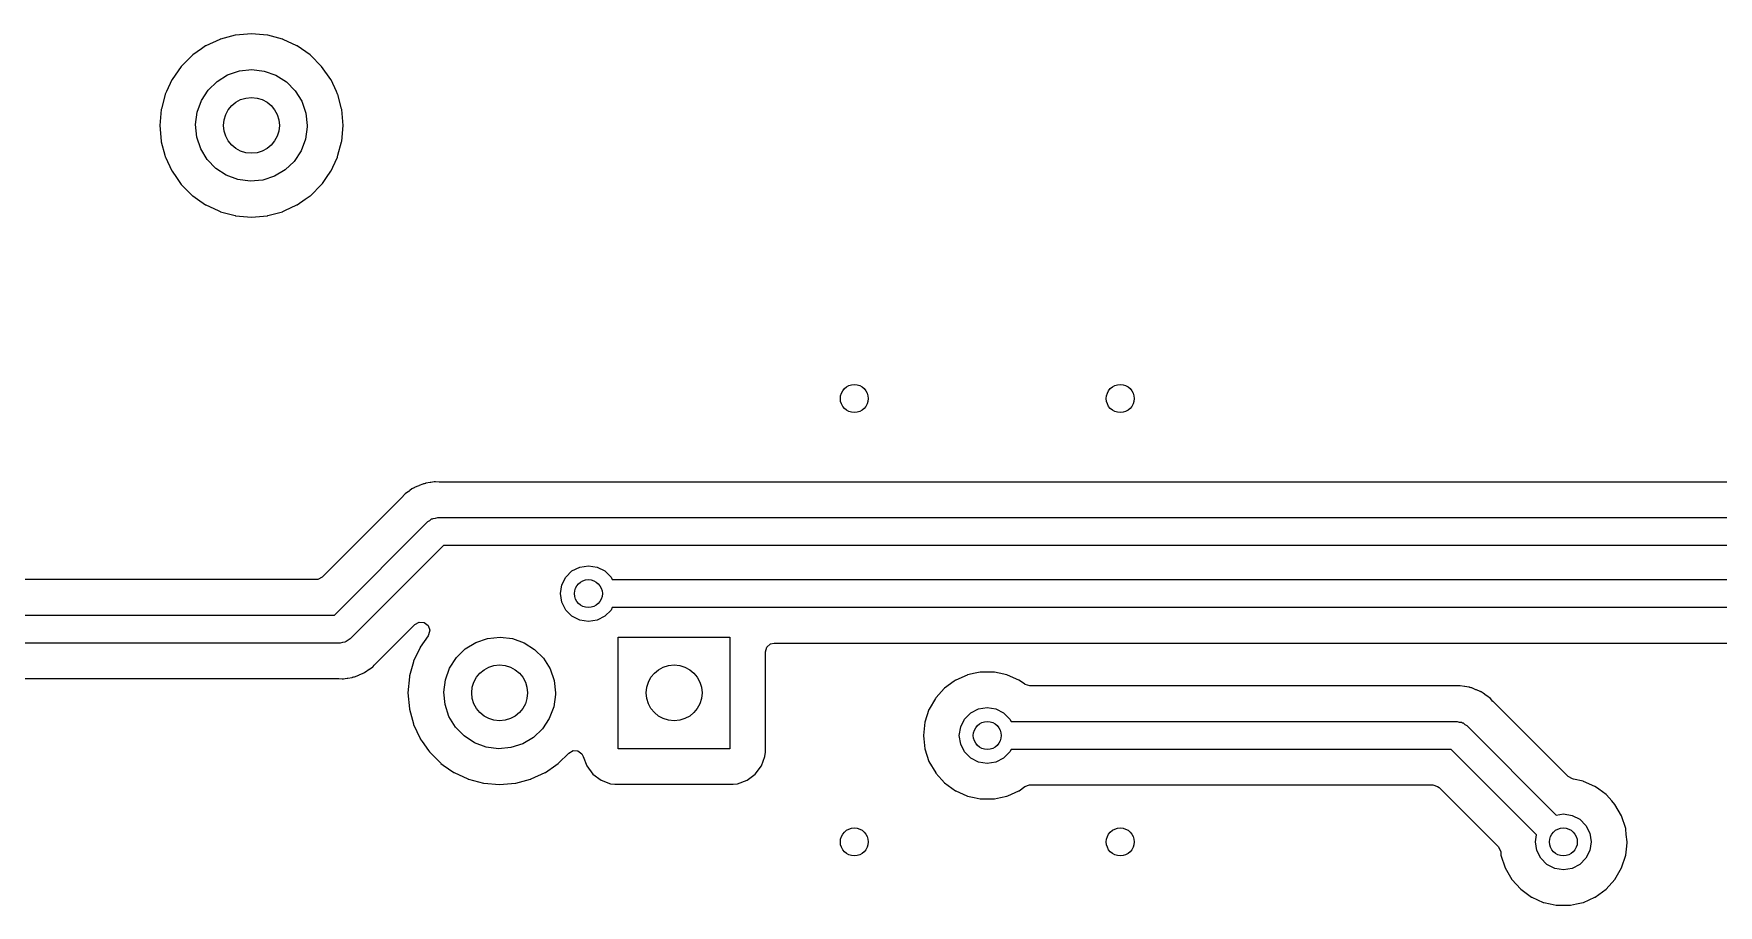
# Model space of a CAD drawing. Extents: x 61 to 228, y -146 to -45.
# Drawn here: x 113.97 to 138.11, y -125.37 to -112.89 of the extents above; entities that cross this region are included whole.
import ezdxf

# ---------------------------------------------------------------- set-up
doc = ezdxf.new("R2010")
doc.units = 0
doc.layers.add('BLACK', color=7, linetype='CONTINUOUS')

msp = doc.modelspace()

# ---------------------------------------------------------------- linework, layer by layer
at = {"layer": 'BLACK', "linetype": 'CONTINUOUS'}
for p, q in [((116.643, -112.964), (116.638, -112.966)), ((116.648, -112.963), (116.643, -112.964)), ((116.859, -112.906), (116.648, -112.963)), ((116.648, -112.963), (116.648, -112.963)), ((116.864, -112.905), (116.859, -112.906)), ((116.859, -112.906), (116.859, -112.906)), ((117.092, -112.885), (116.864, -112.905)), ((117.32, -112.905), (117.092, -112.885)), ((117.325, -112.906), (117.32, -112.905)), ((117.326, -112.906), (117.325, -112.906)), ((117.536, -112.963), (117.326, -112.906)), ((117.541, -112.964), (117.536, -112.963)), ((117.536, -112.963), (117.536, -112.963)), ((117.546, -112.966), (117.541, -112.964)), ((116.248, -113.192), (116.086, -113.354)), ((116.252, -113.189), (116.248, -113.192)), ((116.376, -113.103), (116.252, -113.189)), ((116.252, -113.189), (116.252, -113.189)), ((116.435, -113.061), (116.376, -113.103)), ((116.44, -113.059), (116.435, -113.061)), ((116.638, -112.966), (116.44, -113.059)), ((116.44, -113.059), (116.44, -113.059)), ((116.638, -112.966), (116.638, -112.966)), ((117.744, -113.059), (117.546, -112.966)), ((117.546, -112.966), (117.546, -112.966)), ((117.749, -113.061), (117.744, -113.059)), ((117.744, -113.059), (117.744, -113.059)), ((117.809, -113.103), (117.749, -113.061)), ((117.932, -113.189), (117.809, -113.103)), ((117.936, -113.192), (117.932, -113.189)), ((117.932, -113.189), (117.932, -113.189)), ((118.098, -113.354), (117.936, -113.192)), ((116.086, -113.354), (115.955, -113.542)), ((116.751, -113.475), (116.92, -113.417)), ((116.92, -113.417), (117.098, -113.398)), ((117.098, -113.398), (117.275, -113.42)), ((117.275, -113.42), (117.443, -113.479)), ((118.23, -113.542), (118.098, -113.354)), ((115.952, -113.547), (115.874, -113.714)), ((115.955, -113.542), (115.952, -113.547)), ((115.952, -113.547), (115.952, -113.547)), ((116.472, -113.693), (116.6, -113.568)), ((116.6, -113.568), (116.751, -113.475)), ((117.443, -113.479), (117.593, -113.575)), ((117.593, -113.575), (117.719, -113.701)), ((118.232, -113.547), (118.23, -113.542)), ((118.31, -113.714), (118.232, -113.547)), ((118.232, -113.547), (118.232, -113.547)), ((115.856, -113.754), (115.801, -113.961)), ((115.858, -113.749), (115.856, -113.754)), ((115.856, -113.754), (115.856, -113.754)), ((115.874, -113.714), (115.858, -113.749)), ((116.315, -114.01), (116.376, -113.843)), ((116.376, -113.843), (116.472, -113.693)), ((117.719, -113.701), (117.814, -113.853)), ((117.814, -113.853), (117.872, -114.021)), ((118.326, -113.749), (118.31, -113.714)), ((118.328, -113.754), (118.326, -113.749)), ((118.383, -113.961), (118.328, -113.754)), ((118.328, -113.754), (118.328, -113.754)), ((115.799, -113.97), (115.779, -114.198)), ((115.801, -113.961), (115.799, -113.97)), ((116.292, -114.187), (116.315, -114.01)), ((117.872, -114.021), (117.892, -114.198)), ((118.386, -113.97), (118.383, -113.961)), ((118.406, -114.198), (118.386, -113.97)), ((115.779, -114.198), (115.799, -114.426)), ((116.31, -114.365), (116.292, -114.187)), ((116.366, -114.534), (116.31, -114.365)), ((117.867, -114.397), (117.804, -114.564)), ((117.892, -114.221), (117.867, -114.397)), ((117.892, -114.198), (117.892, -114.221)), ((118.386, -114.426), (118.406, -114.198)), ((115.799, -114.426), (115.8, -114.432)), ((115.8, -114.432), (115.8, -114.432)), ((115.8, -114.432), (115.852, -114.625)), ((115.852, -114.625), (115.858, -114.648)), ((115.858, -114.648), (115.86, -114.653)), ((115.86, -114.653), (115.86, -114.653)), ((115.86, -114.653), (115.952, -114.85)), ((116.458, -114.687), (116.366, -114.534)), ((117.804, -114.564), (117.705, -114.713)), ((118.258, -114.795), (118.324, -114.653)), ((118.324, -114.653), (118.326, -114.648)), ((118.324, -114.653), (118.324, -114.653)), ((118.326, -114.648), (118.332, -114.625)), ((118.332, -114.625), (118.384, -114.432)), ((118.384, -114.432), (118.386, -114.426)), ((118.384, -114.432), (118.384, -114.432)), ((115.952, -114.85), (115.952, -114.85)), ((115.952, -114.85), (115.955, -114.855)), ((115.955, -114.855), (116.017, -114.945)), ((116.582, -114.815), (116.458, -114.687)), ((116.731, -114.912), (116.582, -114.815)), ((117.576, -114.836), (117.423, -114.927)), ((117.705, -114.713), (117.576, -114.836)), ((118.167, -114.945), (118.23, -114.855)), ((118.23, -114.855), (118.232, -114.85)), ((118.232, -114.85), (118.258, -114.795)), ((118.232, -114.85), (118.232, -114.85)), ((116.017, -114.945), (116.076, -115.029)), ((116.076, -115.029), (116.086, -115.043)), ((116.086, -115.043), (116.248, -115.205)), ((116.899, -114.975), (116.731, -114.912)), ((117.075, -114.998), (116.899, -114.975)), ((117.253, -114.982), (117.075, -114.998)), ((117.423, -114.927), (117.253, -114.982)), ((117.936, -115.205), (118.098, -115.043)), ((118.098, -115.043), (118.108, -115.029)), ((118.108, -115.029), (118.167, -114.945)), ((116.248, -115.205), (116.252, -115.208)), ((116.252, -115.208), (116.252, -115.208)), ((116.252, -115.208), (116.321, -115.256)), ((116.321, -115.256), (116.435, -115.336)), ((116.435, -115.336), (116.44, -115.338)), ((116.44, -115.338), (116.44, -115.338)), ((116.44, -115.338), (116.613, -115.419)), ((117.571, -115.419), (117.744, -115.338)), ((117.744, -115.338), (117.749, -115.336)), ((117.744, -115.338), (117.744, -115.338)), ((117.749, -115.336), (117.863, -115.256)), ((117.863, -115.256), (117.932, -115.208)), ((117.932, -115.208), (117.936, -115.205)), ((117.932, -115.208), (117.932, -115.208)), ((116.613, -115.419), (116.643, -115.433)), ((116.643, -115.433), (116.648, -115.434)), ((116.648, -115.434), (116.648, -115.434)), ((116.648, -115.434), (116.859, -115.491)), ((116.859, -115.491), (116.859, -115.491)), ((116.859, -115.491), (116.864, -115.492)), ((116.864, -115.492), (117.092, -115.512)), ((117.092, -115.512), (117.32, -115.492)), ((117.32, -115.492), (117.325, -115.491)), ((117.325, -115.491), (117.326, -115.491)), ((117.326, -115.491), (117.536, -115.434)), ((117.536, -115.434), (117.541, -115.433)), ((117.536, -115.434), (117.536, -115.434)), ((117.541, -115.433), (117.571, -115.419)), ((119.289, -119.48), (119.284, -119.485)), ((119.295, -119.475), (119.289, -119.48)), ((119.342, -119.443), (119.295, -119.475)), ((119.295, -119.475), (119.295, -119.475)), ((119.347, -119.44), (119.342, -119.443)), ((119.361, -119.429), (119.347, -119.44)), ((119.392, -119.405), (119.361, -119.429)), ((119.398, -119.401), (119.392, -119.405)), ((119.392, -119.405), (119.392, -119.405)), ((119.405, -119.398), (119.398, -119.401)), ((119.407, -119.396), (119.405, -119.398)), ((119.422, -119.388), (119.407, -119.396)), ((119.424, -119.387), (119.422, -119.388)), ((119.43, -119.383), (119.424, -119.387)), ((119.464, -119.37), (119.43, -119.383)), ((119.49, -119.36), (119.464, -119.37)), ((119.496, -119.357), (119.49, -119.36)), ((119.548, -119.335), (119.496, -119.357)), ((119.555, -119.332), (119.548, -119.335)), ((119.548, -119.335), (119.548, -119.335)), ((119.562, -119.33), (119.555, -119.332)), ((119.565, -119.33), (119.562, -119.33)), ((119.581, -119.325), (119.565, -119.33)), ((119.584, -119.325), (119.581, -119.325)), ((119.591, -119.322), (119.584, -119.325)), ((119.654, -119.314), (119.591, -119.322)), ((119.661, -119.313), (119.654, -119.314)), ((119.709, -119.305), (119.661, -119.313)), ((119.716, -119.304), (119.709, -119.305)), ((119.724, -119.302), (119.716, -119.304)), ((119.716, -119.304), (119.716, -119.304)), ((119.731, -119.303), (119.724, -119.302)), ((119.781, -119.306), (119.731, -119.303)), ((119.731, -119.303), (119.731, -119.303)), ((119.79, -119.306), (119.781, -119.306)), ((143.517, -119.306), (119.79, -119.306)), ((119.243, -119.531), (118.107, -120.667)), ((119.248, -119.526), (119.243, -119.531)), ((119.284, -119.485), (119.248, -119.526)), ((119.284, -119.485), (119.284, -119.485)), ((118.281, -121.212), (119.62, -119.873)), ((119.62, -119.873), (119.648, -119.856)), ((119.648, -119.856), (119.674, -119.835)), ((119.674, -119.835), (119.685, -119.832)), ((119.685, -119.832), (119.695, -119.826)), ((119.695, -119.826), (119.728, -119.822)), ((119.728, -119.822), (119.761, -119.815)), ((119.761, -119.815), (143.884, -119.815)), ((119.844, -120.215), (118.505, -121.554)), ((144.044, -120.215), (119.844, -120.215)), ((118.107, -120.667), (118.045, -120.701)), ((121.54, -120.78), (121.596, -120.669)), ((121.596, -120.669), (121.685, -120.58)), ((121.685, -120.58), (121.796, -120.524)), ((121.796, -120.524), (121.92, -120.504)), ((121.92, -120.504), (122.044, -120.524)), ((122.044, -120.524), (122.155, -120.58)), ((122.155, -120.58), (122.244, -120.669)), ((122.244, -120.669), (122.261, -120.704)), ((118.018, -120.703), (112.455, -120.703)), ((118.045, -120.701), (118.018, -120.703)), ((121.52, -120.904), (121.54, -120.78)), ((121.54, -121.028), (121.52, -120.904)), ((122.261, -120.704), (142.748, -120.704)), ((121.596, -121.139), (121.54, -121.028)), ((121.685, -121.228), (121.596, -121.139)), ((122.244, -121.139), (122.155, -121.228)), ((122.261, -121.104), (122.244, -121.139)), ((142.665, -121.104), (122.261, -121.104)), ((101.021, -121.212), (118.281, -121.212)), ((118.882, -121.896), (119.432, -121.346)), ((119.432, -121.346), (119.494, -121.312)), ((119.494, -121.312), (119.565, -121.317)), ((119.565, -121.317), (119.622, -121.36)), ((119.622, -121.36), (119.647, -121.426)), ((121.796, -121.284), (121.685, -121.228)), ((121.92, -121.304), (121.796, -121.284)), ((122.044, -121.284), (121.92, -121.304)), ((122.155, -121.228), (122.044, -121.284)), ((118.364, -121.612), (100.937, -121.612)), ((118.397, -121.605), (118.364, -121.612)), ((118.43, -121.601), (118.397, -121.605)), ((118.44, -121.595), (118.43, -121.601)), ((118.451, -121.592), (118.44, -121.595)), ((118.477, -121.571), (118.451, -121.592)), ((118.505, -121.554), (118.477, -121.571)), ((119.624, -121.508), (119.511, -121.67)), ((119.631, -121.496), (119.624, -121.508)), ((119.647, -121.426), (119.631, -121.496)), ((120.156, -121.696), (120.307, -121.603)), ((120.307, -121.603), (120.476, -121.545)), ((120.476, -121.545), (120.654, -121.526)), ((120.654, -121.526), (120.831, -121.548)), ((120.831, -121.548), (120.999, -121.607)), ((120.999, -121.607), (121.149, -121.703)), ((122.348, -123.126), (122.348, -121.526)), ((122.348, -121.526), (123.948, -121.526)), ((123.948, -121.526), (123.948, -123.126)), ((124.477, -121.67), (124.53, -121.624)), ((124.53, -121.624), (124.583, -121.612)), ((124.583, -121.612), (142.402, -121.612)), ((118.877, -121.901), (118.882, -121.896)), ((119.412, -121.882), (119.359, -122.081)), ((119.414, -121.877), (119.412, -121.882)), ((119.412, -121.882), (119.412, -121.882)), ((119.416, -121.872), (119.414, -121.877)), ((119.508, -121.675), (119.416, -121.872)), ((119.511, -121.67), (119.508, -121.675)), ((119.508, -121.675), (119.508, -121.675)), ((119.932, -121.971), (120.028, -121.821)), ((120.028, -121.821), (120.156, -121.696)), ((121.149, -121.703), (121.275, -121.829)), ((121.275, -121.829), (121.37, -121.981)), ((124.457, -121.738), (124.477, -121.67)), ((124.457, -123.175), (124.457, -121.738)), ((100.962, -122.12), (118.335, -122.12)), ((118.335, -122.12), (118.344, -122.121)), ((118.344, -122.121), (118.394, -122.124)), ((118.394, -122.124), (118.394, -122.124)), ((118.394, -122.124), (118.401, -122.125)), ((118.401, -122.125), (118.409, -122.123)), ((118.409, -122.123), (118.435, -122.119)), ((118.409, -122.123), (118.409, -122.123)), ((118.435, -122.119), (118.464, -122.114)), ((118.464, -122.114), (118.471, -122.113)), ((118.471, -122.113), (118.534, -122.105)), ((118.534, -122.105), (118.541, -122.102)), ((118.541, -122.102), (118.544, -122.102)), ((118.544, -122.102), (118.56, -122.097)), ((118.56, -122.097), (118.563, -122.097)), ((118.563, -122.097), (118.57, -122.095)), ((118.57, -122.095), (118.629, -122.07)), ((118.629, -122.07), (118.635, -122.067)), ((118.635, -122.067), (118.636, -122.067)), ((118.636, -122.067), (118.695, -122.044)), ((118.695, -122.044), (118.701, -122.04)), ((118.701, -122.04), (118.703, -122.039)), ((118.703, -122.039), (118.718, -122.031)), ((118.718, -122.031), (118.72, -122.029)), ((118.72, -122.029), (118.727, -122.026)), ((118.727, -122.026), (118.778, -121.987)), ((118.778, -121.987), (118.783, -121.984)), ((118.783, -121.984), (118.83, -121.952)), ((118.83, -121.952), (118.836, -121.947)), ((118.83, -121.952), (118.83, -121.952)), ((118.836, -121.947), (118.851, -121.93)), ((118.851, -121.93), (118.877, -121.901)), ((119.355, -122.098), (119.335, -122.326)), ((119.359, -122.081), (119.355, -122.098)), ((119.848, -122.315), (119.871, -122.138)), ((119.871, -122.138), (119.932, -121.971)), ((121.37, -121.981), (121.428, -122.149)), ((127.347, -122.07), (127.184, -122.142)), ((127.353, -122.067), (127.347, -122.07)), ((127.347, -122.07), (127.347, -122.07)), ((127.463, -122.044), (127.353, -122.067)), ((127.533, -122.029), (127.463, -122.044)), ((127.54, -122.027), (127.533, -122.029)), ((127.533, -122.029), (127.533, -122.029)), ((127.73, -122.027), (127.54, -122.027)), ((127.737, -122.029), (127.73, -122.027)), ((127.807, -122.044), (127.737, -122.029)), ((127.737, -122.029), (127.737, -122.029)), ((127.917, -122.067), (127.807, -122.044)), ((127.923, -122.07), (127.917, -122.067)), ((128.086, -122.142), (127.923, -122.07)), ((127.923, -122.07), (127.923, -122.07)), ((119.335, -122.326), (119.355, -122.554)), ((119.866, -122.493), (119.848, -122.315)), ((121.448, -122.349), (121.423, -122.525)), ((121.428, -122.149), (121.448, -122.326)), ((121.448, -122.326), (121.448, -122.349)), ((127.019, -122.262), (126.901, -122.393)), ((127.024, -122.257), (127.019, -122.262)), ((127.019, -122.262), (127.019, -122.262)), ((127.16, -122.158), (127.024, -122.257)), ((127.173, -122.149), (127.16, -122.158)), ((127.178, -122.145), (127.173, -122.149)), ((127.173, -122.149), (127.173, -122.149)), ((127.184, -122.142), (127.178, -122.145)), ((127.184, -122.142), (127.184, -122.142)), ((128.092, -122.145), (128.086, -122.142)), ((128.086, -122.142), (128.086, -122.142)), ((128.097, -122.149), (128.092, -122.145)), ((128.172, -122.203), (128.097, -122.149)), ((128.097, -122.149), (128.097, -122.149)), ((128.178, -122.207), (128.172, -122.203)), ((128.246, -122.227), (128.178, -122.207)), ((134.341, -122.227), (128.246, -122.227)), ((134.349, -122.227), (134.341, -122.227)), ((134.403, -122.224), (134.349, -122.227)), ((134.411, -122.224), (134.403, -122.224)), ((134.403, -122.224), (134.403, -122.224)), ((134.474, -122.235), (134.411, -122.224)), ((134.48, -122.236), (134.474, -122.235)), ((134.506, -122.24), (134.48, -122.236)), ((134.536, -122.244), (134.506, -122.24)), ((134.543, -122.245), (134.536, -122.244)), ((134.536, -122.244), (134.536, -122.244)), ((134.551, -122.247), (134.543, -122.245)), ((134.553, -122.248), (134.551, -122.247)), ((134.569, -122.253), (134.553, -122.248)), ((134.572, -122.254), (134.569, -122.253)), ((134.579, -122.255), (134.572, -122.254)), ((134.638, -122.281), (134.579, -122.255)), ((134.644, -122.284), (134.638, -122.281)), ((134.696, -122.304), (134.644, -122.284)), ((134.703, -122.307), (134.696, -122.304)), ((134.696, -122.304), (134.696, -122.304)), ((134.709, -122.311), (134.703, -122.307)), ((134.712, -122.313), (134.709, -122.311)), ((134.727, -122.321), (134.712, -122.313)), ((134.729, -122.322), (134.727, -122.321)), ((134.736, -122.326), (134.729, -122.322)), ((134.742, -122.33), (134.736, -122.326)), ((134.786, -122.365), (134.742, -122.33)), ((134.791, -122.369), (134.786, -122.365)), ((134.844, -122.406), (134.791, -122.369)), ((119.355, -122.554), (119.356, -122.56)), ((119.356, -122.56), (119.356, -122.56)), ((119.356, -122.56), (119.412, -122.768)), ((119.922, -122.662), (119.866, -122.493)), ((121.423, -122.525), (121.36, -122.692)), ((126.8, -122.564), (126.741, -122.746)), ((126.804, -122.558), (126.8, -122.564)), ((126.893, -122.405), (126.804, -122.558)), ((126.896, -122.399), (126.893, -122.405)), ((126.901, -122.393), (126.896, -122.399)), ((127.311, -122.701), (127.4, -122.612)), ((127.4, -122.612), (127.511, -122.556)), ((127.511, -122.556), (127.635, -122.536)), ((127.635, -122.536), (127.759, -122.556)), ((127.759, -122.556), (127.87, -122.612)), ((127.87, -122.612), (127.959, -122.701)), ((134.881, -122.449), (134.844, -122.406)), ((134.882, -122.449), (134.881, -122.449)), ((134.887, -122.455), (134.882, -122.449)), ((135.957, -123.525), (134.887, -122.455)), ((119.412, -122.768), (119.414, -122.776)), ((119.414, -122.776), (119.416, -122.781)), ((119.416, -122.781), (119.416, -122.781)), ((119.416, -122.781), (119.508, -122.978)), ((120.014, -122.815), (119.922, -122.662)), ((120.138, -122.943), (120.014, -122.815)), ((121.261, -122.841), (121.132, -122.964)), ((121.36, -122.692), (121.261, -122.841)), ((126.741, -122.746), (126.721, -122.936)), ((127.235, -122.936), (127.255, -122.812)), ((127.255, -122.812), (127.311, -122.701)), ((127.959, -122.701), (127.976, -122.736)), ((127.976, -122.736), (134.366, -122.736)), ((134.366, -122.736), (134.399, -122.743)), ((134.399, -122.743), (134.432, -122.747)), ((134.432, -122.747), (134.442, -122.753)), ((134.442, -122.753), (134.453, -122.756)), ((134.453, -122.756), (134.479, -122.777)), ((134.479, -122.777), (134.507, -122.795)), ((134.507, -122.795), (135.789, -124.076)), ((119.508, -122.978), (119.508, -122.978)), ((119.508, -122.978), (119.511, -122.983)), ((119.511, -122.983), (119.537, -123.021)), ((119.537, -123.021), (119.629, -123.153)), ((120.287, -123.04), (120.138, -122.943)), ((120.455, -123.103), (120.287, -123.04)), ((120.631, -123.126), (120.455, -123.103)), ((120.979, -123.055), (120.809, -123.11)), ((121.132, -122.964), (120.979, -123.055)), ((126.721, -122.936), (126.722, -122.943)), ((126.722, -122.943), (126.726, -122.983)), ((126.726, -122.983), (126.741, -123.126)), ((127.255, -123.06), (127.235, -122.936)), ((127.311, -123.171), (127.255, -123.06)), ((119.629, -123.153), (119.642, -123.171)), ((119.642, -123.171), (119.804, -123.333)), ((119.804, -123.333), (119.808, -123.336)), ((119.808, -123.336), (119.808, -123.336)), ((119.808, -123.336), (119.841, -123.359)), ((120.809, -123.11), (120.631, -123.126)), ((121.455, -123.359), (121.488, -123.336)), ((121.488, -123.336), (121.492, -123.333)), ((121.488, -123.336), (121.488, -123.336)), ((121.492, -123.333), (121.638, -123.187)), ((121.638, -123.187), (121.7, -123.153)), ((121.7, -123.153), (121.771, -123.158)), ((121.771, -123.158), (121.828, -123.2)), ((121.828, -123.2), (121.845, -123.237)), ((121.845, -123.237), (121.846, -123.237)), ((121.846, -123.237), (121.897, -123.373)), ((123.948, -123.126), (122.348, -123.126)), ((124.399, -123.373), (124.45, -123.237)), ((124.45, -123.237), (124.457, -123.175)), ((126.741, -123.126), (126.8, -123.308)), ((126.8, -123.308), (126.896, -123.473)), ((127.4, -123.26), (127.311, -123.171)), ((127.511, -123.316), (127.4, -123.26)), ((127.635, -123.336), (127.511, -123.316)), ((127.759, -123.316), (127.635, -123.336)), ((127.87, -123.26), (127.759, -123.316)), ((127.959, -123.171), (127.87, -123.26)), ((127.976, -123.136), (127.959, -123.171)), ((134.283, -123.136), (127.976, -123.136)), ((135.506, -124.359), (134.283, -123.136)), ((119.841, -123.359), (119.991, -123.464)), ((119.991, -123.464), (119.996, -123.466)), ((119.996, -123.466), (119.996, -123.466)), ((119.996, -123.466), (120.194, -123.558)), ((120.194, -123.558), (120.199, -123.561)), ((120.199, -123.561), (120.204, -123.562)), ((120.204, -123.562), (120.204, -123.562)), ((120.204, -123.562), (120.415, -123.619)), ((120.882, -123.619), (121.092, -123.562)), ((121.092, -123.562), (121.097, -123.561)), ((121.092, -123.562), (121.092, -123.562)), ((121.097, -123.561), (121.102, -123.558)), ((121.102, -123.558), (121.3, -123.466)), ((121.3, -123.466), (121.305, -123.464)), ((121.3, -123.466), (121.3, -123.466)), ((121.305, -123.464), (121.455, -123.359)), ((121.897, -123.373), (121.985, -123.49)), ((121.985, -123.49), (122.101, -123.577)), ((122.101, -123.577), (122.238, -123.628)), ((124.058, -123.628), (124.195, -123.577)), ((124.195, -123.577), (124.311, -123.49)), ((124.311, -123.49), (124.399, -123.373)), ((126.896, -123.473), (126.9, -123.478)), ((126.9, -123.478), (126.9, -123.478)), ((126.9, -123.478), (126.985, -123.572)), ((126.985, -123.572), (127.024, -123.615)), ((136.019, -123.559), (135.957, -123.525)), ((136.035, -123.562), (136.019, -123.559)), ((136.172, -123.591), (136.035, -123.562)), ((120.415, -123.619), (120.415, -123.619)), ((120.415, -123.619), (120.42, -123.62)), ((120.42, -123.62), (120.648, -123.64)), ((120.648, -123.64), (120.876, -123.62)), ((120.876, -123.62), (120.881, -123.619)), ((120.881, -123.619), (120.882, -123.619)), ((122.238, -123.628), (122.3, -123.635)), ((122.3, -123.635), (123.996, -123.635)), ((123.996, -123.635), (124.058, -123.628)), ((127.024, -123.615), (127.178, -123.727)), ((127.178, -123.727), (127.184, -123.73)), ((127.184, -123.73), (127.184, -123.73)), ((127.184, -123.73), (127.342, -123.8)), ((127.342, -123.8), (127.353, -123.805)), ((127.353, -123.805), (127.446, -123.825)), ((127.446, -123.825), (127.533, -123.843)), ((127.737, -123.843), (127.824, -123.825)), ((127.824, -123.825), (127.917, -123.805)), ((127.917, -123.805), (127.928, -123.8)), ((127.928, -123.8), (128.086, -123.73)), ((128.086, -123.73), (128.092, -123.727)), ((128.086, -123.73), (128.086, -123.73)), ((128.092, -123.727), (128.172, -123.669)), ((128.172, -123.669), (128.239, -123.645)), ((128.239, -123.645), (128.246, -123.644)), ((128.246, -123.644), (134.02, -123.644)), ((134.02, -123.644), (134.088, -123.665)), ((134.088, -123.665), (134.109, -123.681)), ((134.109, -123.681), (134.535, -124.107)), ((136.178, -123.594), (136.172, -123.591)), ((136.341, -123.666), (136.178, -123.594)), ((136.178, -123.594), (136.178, -123.594)), ((136.347, -123.669), (136.341, -123.666)), ((136.341, -123.666), (136.341, -123.666)), ((136.352, -123.673), (136.347, -123.669)), ((136.397, -123.705), (136.352, -123.673)), ((136.352, -123.673), (136.352, -123.673)), ((136.501, -123.781), (136.397, -123.705)), ((136.506, -123.786), (136.501, -123.781)), ((136.584, -123.873), (136.506, -123.786)), ((136.506, -123.786), (136.506, -123.786)), ((127.533, -123.843), (127.533, -123.843)), ((127.533, -123.843), (127.54, -123.844)), ((127.54, -123.844), (127.73, -123.844)), ((127.73, -123.844), (127.737, -123.843)), ((127.737, -123.843), (127.737, -123.843)), ((135.789, -124.076), (135.89, -124.06)), ((135.89, -124.06), (136.014, -124.08)), ((136.629, -123.923), (136.584, -123.873)), ((136.725, -124.088), (136.629, -123.923)), ((134.535, -124.107), (134.955, -124.527)), ((136.014, -124.08), (136.125, -124.136)), ((136.125, -124.136), (136.214, -124.225)), ((136.214, -124.225), (136.27, -124.336)), ((136.784, -124.27), (136.725, -124.088)), ((136.784, -124.277), (136.784, -124.27)), ((136.792, -124.355), (136.784, -124.277)), ((136.784, -124.277), (136.784, -124.277)), ((134.955, -124.527), (134.989, -124.59)), ((135.49, -124.46), (135.506, -124.359)), ((135.51, -124.584), (135.49, -124.46)), ((136.27, -124.336), (136.29, -124.46)), ((136.29, -124.46), (136.27, -124.584)), ((136.784, -124.65), (136.797, -124.519)), ((136.804, -124.46), (136.792, -124.355)), ((136.797, -124.519), (136.803, -124.467)), ((136.803, -124.467), (136.804, -124.46)), ((134.989, -124.59), (134.992, -124.603)), ((134.992, -124.603), (134.996, -124.65)), ((134.996, -124.65), (135.055, -124.832)), ((135.566, -124.695), (135.51, -124.584)), ((135.655, -124.784), (135.566, -124.695)), ((135.766, -124.84), (135.655, -124.784)), ((136.125, -124.784), (136.014, -124.84)), ((136.214, -124.695), (136.125, -124.784)), ((136.27, -124.584), (136.214, -124.695)), ((136.725, -124.832), (136.784, -124.65)), ((135.055, -124.832), (135.151, -124.997)), ((135.151, -124.997), (135.279, -125.139)), ((135.89, -124.86), (135.766, -124.84)), ((136.014, -124.84), (135.89, -124.86)), ((136.501, -125.139), (136.629, -124.997)), ((136.629, -124.997), (136.725, -124.832)), ((135.279, -125.139), (135.433, -125.251)), ((135.433, -125.251), (135.439, -125.254)), ((135.439, -125.254), (135.439, -125.254)), ((135.439, -125.254), (135.602, -125.326)), ((136.178, -125.326), (136.341, -125.254)), ((136.341, -125.254), (136.347, -125.251)), ((136.341, -125.254), (136.341, -125.254)), ((136.347, -125.251), (136.501, -125.139)), ((135.602, -125.326), (135.608, -125.329)), ((135.608, -125.329), (135.701, -125.349)), ((135.701, -125.349), (135.788, -125.367)), ((135.788, -125.367), (135.788, -125.367)), ((135.788, -125.367), (135.795, -125.368)), ((135.795, -125.368), (135.985, -125.368)), ((135.985, -125.368), (135.992, -125.367)), ((135.992, -125.367), (136.079, -125.349)), ((135.992, -125.367), (135.992, -125.367)), ((136.079, -125.349), (136.172, -125.329)), ((136.172, -125.329), (136.178, -125.326))]:
    msp.add_line(p, q, dxfattribs=at)
at = {"layer": 'BLACK'}
for centre, radius in [((117.092, -114.198), 0.4), ((125.73, -118.11), 0.2), ((129.54, -118.11), 0.2), ((121.92, -120.904), 0.2), ((120.648, -122.326), 0.4), ((123.148, -122.326), 0.4), ((127.635, -122.936), 0.2), ((125.73, -124.46), 0.2), ((129.54, -124.46), 0.2), ((135.89, -124.46), 0.2)]:
    msp.add_circle(centre, radius, dxfattribs=at)

doc.saveas('drawing.dxf')
